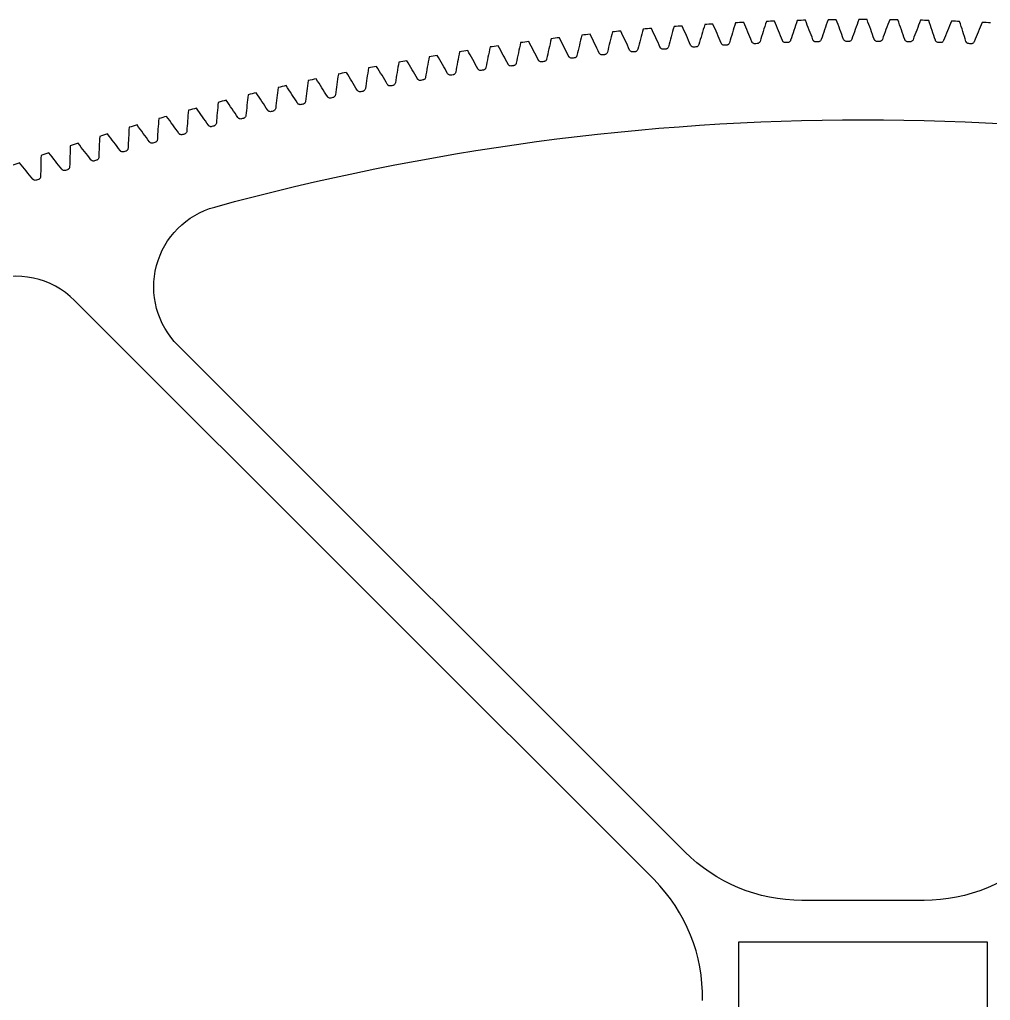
# Model space of a CAD drawing. Header units: inches. Extents: x -10.9 to 10.9, y -1.2 to 15.4.
# Drawn here: x -5.09 to 0.77, y 9.49 to 15.41 of the extents above; entities that cross this region are included whole.
import ezdxf

# ---------------------------------------------------------------- set-up
doc = ezdxf.new("R2010")
doc.units = ezdxf.units.IN
doc.layers.get('0').update_dxf_attribs({"linetype": 'CONTINUOUS'})

msp = doc.modelspace()

# ---------------------------------------------------------------- linework, layer by layer
msp.add_line((-4.7604, 13.7165), (-1.2618, 10.2179))
msp.add_lwpolyline([(4.1359, 13.4455), (1.0757, 10.3854, -0.198912), (0.3686, 10.0925), (-0.3686, 10.0925, -0.198912), (-1.0757, 10.3854), (-4.1359, 13.4455, -0.575442), (-3.9145, 14.2813, -0.134567), (3.9145, 14.2813, -0.575442)], format="xyb", close=True)
msp.add_lwpolyline([(-0.75, 9.8425), (0.75, 9.8425), (0.75, 1.3386), (-0.75, 1.3386)], close=True)
for centre, radius, start, end in [((0, 0), 15.4134, 91.29289, 91.47634), ((0, 0), 15.4134, 90.60059, 90.78403), ((0, 0), 15.4134, 89.90828, 90.09172), ((0, 0), 15.4134, 89.21597, 89.39941), ((0, 0), 15.4134, 88.52366, 88.70711), ((0, 0), 15.4134, 94.75443, 94.93787), ((0, 0), 15.4134, 94.06213, 94.24557), ((0, 0), 15.4134, 93.36982, 93.55326), ((0, 0), 15.4134, 92.67751, 92.86095), ((0, 0), 15.4134, 91.9852, 92.16864), ((0, 0), 15.4134, 87.83136, 88.0148), ((0, 0), 15.4134, 87.13905, 87.32249), ((0, 0), 15.4134, 96.83136, 97.0148), ((0, 0), 15.4134, 96.13905, 96.32249), ((0, 0), 15.4134, 95.44674, 95.63018), ((0, 0), 15.4134, 98.90828, 99.09172), ((0, 0), 15.4134, 98.21597, 98.39941), ((0, 0), 15.4134, 97.52366, 97.70711), ((0, 0), 15.2815, 94.47637, 94.52363), ((0, 0), 15.2815, 93.78406, 93.83133), ((0, 0), 15.2815, 93.09175, 93.13902), ((0, 0), 15.2815, 92.39944, 92.44671), ((0, 0), 15.2815, 91.70714, 91.7544), ((0, 0), 15.2815, 91.01483, 91.0621), ((0, 0), 15.2815, 90.32252, 90.36979), ((0, 0), 15.2815, 89.63021, 89.67748), ((0, 0), 15.2815, 88.9379, 88.98517), ((0, 0), 15.2815, 88.2456, 88.29286), ((0, 0), 15.2815, 87.55329, 87.60056), ((0, 0), 15.4134, 99.60059, 99.78403), ((0, 0), 15.2815, 96.55329, 96.60056), ((0, 0), 15.2815, 95.86098, 95.90825), ((0, 0), 15.2815, 95.16867, 95.21594), ((0, 0), 15.4134, 100.9852, 101.16864), ((0, 0), 15.4134, 100.29289, 100.47634), ((0, 0), 15.2815, 97.9379, 97.98517), ((0, 0), 15.2815, 97.2456, 97.29286), ((0, 0), 15.4134, 102.36982, 102.55326), ((0, 0), 15.4134, 101.67751, 101.86095), ((0, 0), 15.2815, 99.32252, 99.36979), ((0, 0), 15.2815, 98.63021, 98.67748), ((0, 0), 15.4134, 103.06213, 103.24557), ((0, 0), 15.2815, 100.70714, 100.7544), ((0, 0), 15.2815, 100.01483, 100.0621), ((0, 0), 15.4134, 103.75443, 103.93787), ((0, 0), 15.2815, 102.09175, 102.13902), ((0, 0), 15.2815, 101.39944, 101.44671), ((0, 0), 15.4134, 105.13905, 105.32249), ((0, 0), 15.4134, 104.44674, 104.63018), ((0, 0), 15.2815, 102.78406, 102.83133), ((0, 0), 15.4134, 105.83136, 106.0148), ((0, 0), 15.2815, 104.16867, 104.21594), ((0, 0), 15.2815, 103.47637, 103.52363), ((0, 0), 15.4134, 106.52366, 106.70711), ((0, 0), 15.2815, 104.86098, 104.90825), ((0, 0), 15.4134, 107.21597, 107.39941), ((0, 0), 15.2815, 105.55329, 105.60056), ((0, 0), 15.4134, 107.90828, 108.09172), ((0, 0), 15.2815, 106.2456, 106.29286), ((0, 0), 15.4134, 108.60059, 108.78403), ((0, 0), 15.2815, 106.9379, 106.98517), ((0, 0), 15.4134, 109.29289, 109.47634), ((0, 0), 15.2815, 107.63021, 107.67748), ((0, 0), 15.2815, 108.32252, 108.36979), ((0, 0), 15.2815, 109.01483, 109.0621), ((-5.1139, 13.363), 0.5, 45, 110.9416), ((-1.9689, 9.5108), 1, -1.28128, 45)]:
    msp.add_arc(centre, radius, start, end)
for points, knots in [([(-0.3971, 15.4083), (-0.404, 15.3884), (-0.4108, 15.3684), (-0.4241, 15.3284), (-0.4307, 15.3084), (-0.4371, 15.2884)], [0, 0, 0, 0, 0.1606322, 0.1606322, 0.320919, 0.320919, 0.320919, 0.320919]), ([(-0.3021, 15.2916), (-0.3094, 15.3113), (-0.3169, 15.331), (-0.3322, 15.3703), (-0.3399, 15.3899), (-0.3478, 15.4095)], [0, 0, 0, 0, 0.1603239, 0.1603239, 0.3209932, 0.3209932, 0.3209932, 0.3209932]), ([(-0.2109, 15.4119), (-0.2181, 15.3921), (-0.2251, 15.3722), (-0.2389, 15.3324), (-0.2457, 15.3125), (-0.2523, 15.2925)], [0, 0, 0, 0, 0.1606322, 0.1606322, 0.320919, 0.320919, 0.320919, 0.320919]), ([(-0.1173, 15.2942), (-0.1244, 15.314), (-0.1317, 15.3337), (-0.1464, 15.3732), (-0.1539, 15.3929), (-0.1616, 15.4125)], [0, 0, 0, 0, 0.1603239, 0.1603239, 0.3209932, 0.3209932, 0.3209932, 0.3209932]), ([(-0.0247, 15.4134), (-0.0321, 15.3936), (-0.0393, 15.3738), (-0.0536, 15.3342), (-0.0606, 15.3143), (-0.0675, 15.2945)], [0, 0, 0, 0, 0.1606322, 0.1606322, 0.320919, 0.320919, 0.320919, 0.320919]), ([(0.0675, 15.2945), (0.0606, 15.3143), (0.0536, 15.3342), (0.0393, 15.3738), (0.0321, 15.3936), (0.0247, 15.4134)], [0, 0, 0, 0, 0.1603239, 0.1603239, 0.3209932, 0.3209932, 0.3209932, 0.3209932]), ([(0.1616, 15.4125), (0.1539, 15.3929), (0.1464, 15.3732), (0.1317, 15.3337), (0.1244, 15.314), (0.1173, 15.2942)], [0, 0, 0, 0, 0.1606322, 0.1606322, 0.320919, 0.320919, 0.320919, 0.320919]), ([(0.2523, 15.2925), (0.2457, 15.3125), (0.2389, 15.3324), (0.2251, 15.3722), (0.2181, 15.3921), (0.2109, 15.4119)], [0, 0, 0, 0, 0.1603239, 0.1603239, 0.3209932, 0.3209932, 0.3209932, 0.3209932]), ([(0.3478, 15.4095), (0.3399, 15.3899), (0.3322, 15.3703), (0.3169, 15.331), (0.3094, 15.3113), (0.3021, 15.2916)], [0, 0, 0, 0, 0.1606322, 0.1606322, 0.320919, 0.320919, 0.320919, 0.320919]), ([(0.4371, 15.2884), (0.4307, 15.3084), (0.4241, 15.3284), (0.4108, 15.3684), (0.404, 15.3884), (0.3971, 15.4083)], [0, 0, 0, 0, 0.1603239, 0.1603239, 0.3209932, 0.3209932, 0.3209932, 0.3209932]), ([(-1.3267, 15.3562), (-1.3324, 15.3359), (-1.338, 15.3155), (-1.3489, 15.2748), (-1.3542, 15.2545), (-1.3594, 15.2341)], [0, 0, 0, 0, 0.1606322, 0.1606322, 0.320919, 0.320919, 0.320919, 0.320919]), ([(-1.2248, 15.2455), (-1.2333, 15.2647), (-1.242, 15.2839), (-1.2596, 15.3222), (-1.2685, 15.3413), (-1.2775, 15.3603)], [0, 0, 0, 0, 0.1603239, 0.1603239, 0.3209932, 0.3209932, 0.3209932, 0.3209932]), ([(-1.1411, 15.3711), (-1.147, 15.3509), (-1.1528, 15.3306), (-1.1642, 15.29), (-1.1698, 15.2697), (-1.1752, 15.2494)], [0, 0, 0, 0, 0.1606322, 0.1606322, 0.320919, 0.320919, 0.320919, 0.320919]), ([(-1.0405, 15.2592), (-1.0488, 15.2785), (-1.0573, 15.2978), (-1.0744, 15.3363), (-1.0831, 15.3555), (-1.0919, 15.3747)], [0, 0, 0, 0, 0.1603239, 0.1603239, 0.3209932, 0.3209932, 0.3209932, 0.3209932]), ([(-0.9553, 15.3838), (-0.9614, 15.3636), (-0.9675, 15.3434), (-0.9794, 15.303), (-0.9852, 15.2827), (-0.9909, 15.2625)], [0, 0, 0, 0, 0.1606322, 0.1606322, 0.320919, 0.320919, 0.320919, 0.320919]), ([(-0.856, 15.2706), (-0.8641, 15.2901), (-0.8723, 15.3095), (-0.889, 15.3481), (-0.8974, 15.3675), (-0.906, 15.3867)], [0, 0, 0, 0, 0.1603239, 0.1603239, 0.3209932, 0.3209932, 0.3209932, 0.3209932]), ([(-0.7693, 15.3942), (-0.7757, 15.3741), (-0.782, 15.354), (-0.7944, 15.3137), (-0.8005, 15.2935), (-0.8064, 15.2733)], [0, 0, 0, 0, 0.1606322, 0.1606322, 0.320919, 0.320919, 0.320919, 0.320919]), ([(-0.6715, 15.2799), (-0.6793, 15.2994), (-0.6873, 15.3189), (-0.7035, 15.3578), (-0.7117, 15.3772), (-0.72, 15.3966)], [0, 0, 0, 0, 0.1603239, 0.1603239, 0.3209932, 0.3209932, 0.3209932, 0.3209932]), ([(-0.5833, 15.4023), (-0.5899, 15.3823), (-0.5965, 15.3623), (-0.6093, 15.3222), (-0.6156, 15.3021), (-0.6218, 15.282)], [0, 0, 0, 0, 0.1606322, 0.1606322, 0.320919, 0.320919, 0.320919, 0.320919]), ([(-0.4868, 15.2869), (-0.4944, 15.3065), (-0.5021, 15.3261), (-0.5179, 15.3651), (-0.5258, 15.3847), (-0.5339, 15.4041)], [0, 0, 0, 0, 0.1603239, 0.1603239, 0.3209932, 0.3209932, 0.3209932, 0.3209932]), ([(0.5339, 15.4041), (0.5258, 15.3847), (0.5179, 15.3651), (0.5021, 15.3261), (0.4944, 15.3065), (0.4868, 15.2869)], [0, 0, 0, 0, 0.1606322, 0.1606322, 0.320919, 0.320919, 0.320919, 0.320919]), ([(0.6218, 15.282), (0.6156, 15.3021), (0.6093, 15.3222), (0.5965, 15.3623), (0.5899, 15.3823), (0.5833, 15.4023)], [0, 0, 0, 0, 0.1603239, 0.1603239, 0.3209932, 0.3209932, 0.3209932, 0.3209932]), ([(0.72, 15.3966), (0.7117, 15.3772), (0.7035, 15.3578), (0.6873, 15.3189), (0.6793, 15.2994), (0.6715, 15.2799)], [0, 0, 0, 0, 0.1606322, 0.1606322, 0.320919, 0.320919, 0.320919, 0.320919]), ([(-1.8824, 15.298), (-1.8873, 15.2775), (-1.8922, 15.257), (-1.9016, 15.2159), (-1.9061, 15.1954), (-1.9106, 15.1748)], [0, 0, 0, 0, 0.1606322, 0.1606322, 0.320919, 0.320919, 0.320919, 0.320919]), ([(-1.7765, 15.1911), (-1.7857, 15.21), (-1.7951, 15.2289), (-1.8141, 15.2665), (-1.8237, 15.2852), (-1.8334, 15.304)], [0, 0, 0, 0, 0.1603239, 0.1603239, 0.3209932, 0.3209932, 0.3209932, 0.3209932]), ([(-1.6974, 15.3196), (-1.7026, 15.2992), (-1.7077, 15.2787), (-1.7176, 15.2378), (-1.7224, 15.2173), (-1.7271, 15.1968)], [0, 0, 0, 0, 0.1606322, 0.1606322, 0.320919, 0.320919, 0.320919, 0.320919]), ([(-1.5928, 15.2114), (-1.6018, 15.2305), (-1.611, 15.2494), (-1.6295, 15.2873), (-1.6389, 15.3062), (-1.6483, 15.325)], [0, 0, 0, 0, 0.1603239, 0.1603239, 0.3209932, 0.3209932, 0.3209932, 0.3209932]), ([(-1.5122, 15.339), (-1.5176, 15.3187), (-1.5229, 15.2982), (-1.5333, 15.2574), (-1.5384, 15.237), (-1.5433, 15.2165)], [0, 0, 0, 0, 0.1606322, 0.1606322, 0.320919, 0.320919, 0.320919, 0.320919]), ([(-1.4089, 15.2296), (-1.4177, 15.2487), (-1.4266, 15.2678), (-1.4446, 15.3058), (-1.4538, 15.3249), (-1.463, 15.3438)], [0, 0, 0, 0, 0.1603239, 0.1603239, 0.3209932, 0.3209932, 0.3209932, 0.3209932]), ([(-0.4678, 15.2743), (-0.4704, 15.2742), (-0.4729, 15.2746), (-0.4777, 15.2764), (-0.4799, 15.2778), (-0.4829, 15.2805), (-0.4839, 15.2817), (-0.4856, 15.2841), (-0.4863, 15.2855), (-0.4868, 15.2869)], [0, 0, 0, 0, 0.01947037, 0.01947037, 0.03894188, 0.03894188, 0.05032908, 0.05032908, 0.06171626, 0.06171626, 0.06171626, 0.06171626]), ([(-0.4371, 15.2884), (-0.4379, 15.2859), (-0.4391, 15.2837), (-0.4424, 15.2798), (-0.4444, 15.2781), (-0.448, 15.2762), (-0.4494, 15.2757), (-0.4523, 15.2749), (-0.4538, 15.2747), (-0.4552, 15.2747)], [0, 0, 0, 0, 0.01947037, 0.01947037, 0.03894188, 0.03894188, 0.05032908, 0.05032908, 0.06171626, 0.06171626, 0.06171626, 0.06171626]), ([(-0.2833, 15.2788), (-0.2858, 15.2788), (-0.2884, 15.2792), (-0.2931, 15.2811), (-0.2953, 15.2825), (-0.2982, 15.2853), (-0.2992, 15.2864), (-0.3009, 15.2889), (-0.3015, 15.2902), (-0.3021, 15.2916)], [0, 0, 0, 0, 0.01947037, 0.01947037, 0.03894188, 0.03894188, 0.05032908, 0.05032908, 0.06171626, 0.06171626, 0.06171626, 0.06171626]), ([(-0.2523, 15.2925), (-0.2531, 15.2901), (-0.2544, 15.2879), (-0.2577, 15.284), (-0.2598, 15.2824), (-0.2634, 15.2805), (-0.2648, 15.28), (-0.2677, 15.2793), (-0.2692, 15.2791), (-0.2707, 15.2791)], [0, 0, 0, 0, 0.01947037, 0.01947037, 0.03894188, 0.03894188, 0.05032908, 0.05032908, 0.06171626, 0.06171626, 0.06171626, 0.06171626]), ([(-0.0986, 15.2811), (-0.1012, 15.2811), (-0.1037, 15.2816), (-0.1085, 15.2835), (-0.1106, 15.2849), (-0.1135, 15.2877), (-0.1145, 15.2889), (-0.1161, 15.2914), (-0.1168, 15.2928), (-0.1173, 15.2942)], [0, 0, 0, 0, 0.01947037, 0.01947037, 0.03894188, 0.03894188, 0.05032908, 0.05032908, 0.06171626, 0.06171626, 0.06171626, 0.06171626]), ([(-0.0675, 15.2945), (-0.0684, 15.292), (-0.0697, 15.2898), (-0.073, 15.286), (-0.0751, 15.2844), (-0.0787, 15.2826), (-0.0801, 15.2821), (-0.083, 15.2814), (-0.0845, 15.2812), (-0.086, 15.2812)], [0, 0, 0, 0, 0.01947037, 0.01947037, 0.03894188, 0.03894188, 0.05032908, 0.05032908, 0.06171626, 0.06171626, 0.06171626, 0.06171626]), ([(0.086, 15.2812), (0.0835, 15.2812), (0.0809, 15.2817), (0.0762, 15.2837), (0.0741, 15.2851), (0.0712, 15.288), (0.0703, 15.2892), (0.0687, 15.2917), (0.068, 15.293), (0.0675, 15.2945)], [0, 0, 0, 0, 0.01947037, 0.01947037, 0.03894188, 0.03894188, 0.05032908, 0.05032908, 0.06171626, 0.06171626, 0.06171626, 0.06171626]), ([(0.1173, 15.2942), (0.1164, 15.2918), (0.1151, 15.2895), (0.1117, 15.2857), (0.1096, 15.2842), (0.1059, 15.2824), (0.1045, 15.282), (0.1016, 15.2813), (0.1001, 15.2811), (0.0986, 15.2811)], [0, 0, 0, 0, 0.01947037, 0.01947037, 0.03894188, 0.03894188, 0.05032908, 0.05032908, 0.06171626, 0.06171626, 0.06171626, 0.06171626]), ([(0.2707, 15.2791), (0.2681, 15.2791), (0.2656, 15.2797), (0.2609, 15.2817), (0.2588, 15.2831), (0.2559, 15.286), (0.255, 15.2872), (0.2534, 15.2897), (0.2528, 15.2911), (0.2523, 15.2925)], [0, 0, 0, 0, 0.01947037, 0.01947037, 0.03894188, 0.03894188, 0.05032908, 0.05032908, 0.06171626, 0.06171626, 0.06171626, 0.06171626]), ([(0.3021, 15.2916), (0.3012, 15.2892), (0.2998, 15.287), (0.2963, 15.2833), (0.2943, 15.2818), (0.2906, 15.28), (0.2892, 15.2796), (0.2862, 15.279), (0.2848, 15.2788), (0.2833, 15.2788)], [0, 0, 0, 0, 0.01947037, 0.01947037, 0.03894188, 0.03894188, 0.05032908, 0.05032908, 0.06171626, 0.06171626, 0.06171626, 0.06171626]), ([(0.4552, 15.2747), (0.4527, 15.2748), (0.4502, 15.2753), (0.4455, 15.2774), (0.4434, 15.2789), (0.4406, 15.2818), (0.4397, 15.283), (0.4382, 15.2856), (0.4375, 15.2869), (0.4371, 15.2884)], [0, 0, 0, 0, 0.01947037, 0.01947037, 0.03894188, 0.03894188, 0.05032908, 0.05032908, 0.06171626, 0.06171626, 0.06171626, 0.06171626]), ([(0.4868, 15.2869), (0.4859, 15.2845), (0.4845, 15.2823), (0.481, 15.2786), (0.4789, 15.2771), (0.4752, 15.2754), (0.4738, 15.275), (0.4708, 15.2744), (0.4693, 15.2743), (0.4678, 15.2743)], [0, 0, 0, 0, 0.01947037, 0.01947037, 0.03894188, 0.03894188, 0.05032908, 0.05032908, 0.06171626, 0.06171626, 0.06171626, 0.06171626]), ([(-2.3259, 15.1167), (-2.3358, 15.1353), (-2.3458, 15.1538), (-2.3661, 15.1907), (-2.3764, 15.2091), (-2.3868, 15.2275)], [0, 0, 0, 0, 0.1603239, 0.1603239, 0.3209932, 0.3209932, 0.3209932, 0.3209932]), ([(-2.2515, 15.2481), (-2.2559, 15.2275), (-2.2603, 15.2068), (-2.2687, 15.1655), (-2.2728, 15.1449), (-2.2767, 15.1242)], [0, 0, 0, 0, 0.1606322, 0.1606322, 0.320919, 0.320919, 0.320919, 0.320919]), ([(-2.1431, 15.1437), (-2.1528, 15.1624), (-2.1626, 15.181), (-2.1824, 15.2182), (-2.1925, 15.2367), (-2.2026, 15.2552)], [0, 0, 0, 0, 0.1603239, 0.1603239, 0.3209932, 0.3209932, 0.3209932, 0.3209932]), ([(-2.0671, 15.2742), (-2.0718, 15.2536), (-2.0764, 15.233), (-2.0853, 15.1918), (-2.0896, 15.1712), (-2.0938, 15.1506)], [0, 0, 0, 0, 0.1606322, 0.1606322, 0.320919, 0.320919, 0.320919, 0.320919]), ([(-1.9599, 15.1685), (-1.9694, 15.1873), (-1.979, 15.206), (-1.9984, 15.2434), (-2.0082, 15.2621), (-2.0182, 15.2807)], [0, 0, 0, 0, 0.1603239, 0.1603239, 0.3209932, 0.3209932, 0.3209932, 0.3209932]), ([(-1.3892, 15.2182), (-1.3918, 15.218), (-1.3943, 15.2182), (-1.3992, 15.2197), (-1.4015, 15.2209), (-1.4046, 15.2235), (-1.4057, 15.2246), (-1.4075, 15.2269), (-1.4083, 15.2282), (-1.4089, 15.2296)], [0, 0, 0, 0, 0.01947037, 0.01947037, 0.03894188, 0.03894188, 0.05032908, 0.05032908, 0.06171626, 0.06171626, 0.06171626, 0.06171626]), ([(-1.3594, 15.2341), (-1.36, 15.2316), (-1.3611, 15.2293), (-1.3642, 15.2252), (-1.3661, 15.2234), (-1.3695, 15.2213), (-1.3709, 15.2207), (-1.3737, 15.2198), (-1.3752, 15.2195), (-1.3767, 15.2193)], [0, 0, 0, 0, 0.01947037, 0.01947037, 0.03894188, 0.03894188, 0.05032908, 0.05032908, 0.06171626, 0.06171626, 0.06171626, 0.06171626]), ([(-1.2053, 15.2339), (-1.2078, 15.2337), (-1.2104, 15.234), (-1.2152, 15.2355), (-1.2175, 15.2368), (-1.2206, 15.2394), (-1.2216, 15.2404), (-1.2234, 15.2428), (-1.2242, 15.2441), (-1.2248, 15.2455)], [0, 0, 0, 0, 0.01947037, 0.01947037, 0.03894188, 0.03894188, 0.05032908, 0.05032908, 0.06171626, 0.06171626, 0.06171626, 0.06171626]), ([(-1.1752, 15.2494), (-1.1759, 15.2469), (-1.177, 15.2446), (-1.1801, 15.2405), (-1.182, 15.2388), (-1.1855, 15.2368), (-1.1869, 15.2362), (-1.1897, 15.2353), (-1.1912, 15.235), (-1.1927, 15.2349)], [0, 0, 0, 0, 0.01947037, 0.01947037, 0.03894188, 0.03894188, 0.05032908, 0.05032908, 0.06171626, 0.06171626, 0.06171626, 0.06171626]), ([(-1.0211, 15.2473), (-1.0236, 15.2471), (-1.0262, 15.2475), (-1.0311, 15.2491), (-1.0333, 15.2504), (-1.0364, 15.253), (-1.0374, 15.2541), (-1.0392, 15.2565), (-1.0399, 15.2578), (-1.0405, 15.2592)], [0, 0, 0, 0, 0.01947037, 0.01947037, 0.03894188, 0.03894188, 0.05032908, 0.05032908, 0.06171626, 0.06171626, 0.06171626, 0.06171626]), ([(-0.9909, 15.2625), (-0.9916, 15.26), (-0.9927, 15.2577), (-0.9959, 15.2537), (-0.9978, 15.252), (-1.0013, 15.25), (-1.0027, 15.2494), (-1.0056, 15.2485), (-1.007, 15.2482), (-1.0085, 15.2481)], [0, 0, 0, 0, 0.01947037, 0.01947037, 0.03894188, 0.03894188, 0.05032908, 0.05032908, 0.06171626, 0.06171626, 0.06171626, 0.06171626]), ([(-0.8368, 15.2585), (-0.8393, 15.2584), (-0.8419, 15.2588), (-0.8467, 15.2604), (-0.849, 15.2617), (-0.852, 15.2644), (-0.853, 15.2655), (-0.8547, 15.2679), (-0.8555, 15.2693), (-0.856, 15.2706)], [0, 0, 0, 0, 0.01947037, 0.01947037, 0.03894188, 0.03894188, 0.05032908, 0.05032908, 0.06171626, 0.06171626, 0.06171626, 0.06171626]), ([(-0.8064, 15.2733), (-0.8071, 15.2709), (-0.8083, 15.2686), (-0.8115, 15.2646), (-0.8134, 15.2629), (-0.817, 15.261), (-0.8184, 15.2604), (-0.8212, 15.2596), (-0.8227, 15.2593), (-0.8242, 15.2592)], [0, 0, 0, 0, 0.01947037, 0.01947037, 0.03894188, 0.03894188, 0.05032908, 0.05032908, 0.06171626, 0.06171626, 0.06171626, 0.06171626]), ([(-0.6524, 15.2675), (-0.6549, 15.2674), (-0.6575, 15.2678), (-0.6623, 15.2695), (-0.6645, 15.2709), (-0.6675, 15.2736), (-0.6685, 15.2747), (-0.6702, 15.2772), (-0.6709, 15.2785), (-0.6715, 15.2799)], [0, 0, 0, 0, 0.01947037, 0.01947037, 0.03894188, 0.03894188, 0.05032908, 0.05032908, 0.06171626, 0.06171626, 0.06171626, 0.06171626]), ([(-0.6218, 15.282), (-0.6225, 15.2795), (-0.6237, 15.2772), (-0.627, 15.2733), (-0.629, 15.2716), (-0.6325, 15.2697), (-0.6339, 15.2692), (-0.6368, 15.2684), (-0.6383, 15.2681), (-0.6398, 15.2681)], [0, 0, 0, 0, 0.01947037, 0.01947037, 0.03894188, 0.03894188, 0.05032908, 0.05032908, 0.06171626, 0.06171626, 0.06171626, 0.06171626]), ([(0.6398, 15.2681), (0.6372, 15.2682), (0.6347, 15.2688), (0.6301, 15.2709), (0.628, 15.2724), (0.6252, 15.2754), (0.6243, 15.2766), (0.6228, 15.2792), (0.6222, 15.2805), (0.6218, 15.282)], [0, 0, 0, 0, 0.01947037, 0.01947037, 0.03894188, 0.03894188, 0.05032908, 0.05032908, 0.06171626, 0.06171626, 0.06171626, 0.06171626]), ([(0.6715, 15.2799), (0.6705, 15.2775), (0.6691, 15.2753), (0.6656, 15.2717), (0.6634, 15.2702), (0.6597, 15.2686), (0.6583, 15.2681), (0.6554, 15.2676), (0.6539, 15.2675), (0.6524, 15.2675)], [0, 0, 0, 0, 0.01947037, 0.01947037, 0.03894188, 0.03894188, 0.05032908, 0.05032908, 0.06171626, 0.06171626, 0.06171626, 0.06171626]), ([(-2.6193, 15.1892), (-2.6232, 15.1685), (-2.6271, 15.1477), (-2.6345, 15.1063), (-2.638, 15.0855), (-2.6415, 15.0648)], [0, 0, 0, 0, 0.1606322, 0.1606322, 0.320919, 0.320919, 0.320919, 0.320919]), ([(-2.5084, 15.0875), (-2.5185, 15.106), (-2.5288, 15.1243), (-2.5495, 15.161), (-2.56, 15.1793), (-2.5706, 15.1975)], [0, 0, 0, 0, 0.1603239, 0.1603239, 0.3209932, 0.3209932, 0.3209932, 0.3209932]), ([(-2.4356, 15.2197), (-2.4398, 15.1991), (-2.4438, 15.1784), (-2.4518, 15.137), (-2.4556, 15.1163), (-2.4593, 15.0956)], [0, 0, 0, 0, 0.1606322, 0.1606322, 0.320919, 0.320919, 0.320919, 0.320919]), ([(-1.9398, 15.1578), (-1.9424, 15.1575), (-1.945, 15.1577), (-1.9499, 15.159), (-1.9522, 15.1601), (-1.9554, 15.1626), (-1.9565, 15.1636), (-1.9584, 15.1659), (-1.9593, 15.1672), (-1.9599, 15.1685)], [0, 0, 0, 0, 0.01947037, 0.01947037, 0.03894188, 0.03894188, 0.05032908, 0.05032908, 0.06171626, 0.06171626, 0.06171626, 0.06171626]), ([(-1.9106, 15.1748), (-1.9111, 15.1723), (-1.9121, 15.1699), (-1.915, 15.1657), (-1.9169, 15.1639), (-1.9203, 15.1617), (-1.9216, 15.161), (-1.9244, 15.16), (-1.9259, 15.1596), (-1.9273, 15.1594)], [0, 0, 0, 0, 0.01947037, 0.01947037, 0.03894188, 0.03894188, 0.05032908, 0.05032908, 0.06171626, 0.06171626, 0.06171626, 0.06171626]), ([(-1.7566, 15.1802), (-1.7591, 15.1799), (-1.7617, 15.1801), (-1.7666, 15.1815), (-1.7689, 15.1826), (-1.7721, 15.1851), (-1.7732, 15.1862), (-1.775, 15.1885), (-1.7758, 15.1897), (-1.7765, 15.1911)], [0, 0, 0, 0, 0.01947037, 0.01947037, 0.03894188, 0.03894188, 0.05032908, 0.05032908, 0.06171626, 0.06171626, 0.06171626, 0.06171626]), ([(-1.7271, 15.1968), (-1.7277, 15.1943), (-1.7287, 15.1919), (-1.7317, 15.1878), (-1.7335, 15.186), (-1.7369, 15.1838), (-1.7383, 15.1831), (-1.7411, 15.1821), (-1.7425, 15.1818), (-1.744, 15.1816)], [0, 0, 0, 0, 0.01947037, 0.01947037, 0.03894188, 0.03894188, 0.05032908, 0.05032908, 0.06171626, 0.06171626, 0.06171626, 0.06171626]), ([(-1.573, 15.2003), (-1.5756, 15.2), (-1.5781, 15.2003), (-1.583, 15.2017), (-1.5853, 15.2029), (-1.5885, 15.2054), (-1.5895, 15.2065), (-1.5914, 15.2088), (-1.5922, 15.2101), (-1.5928, 15.2114)], [0, 0, 0, 0, 0.01947037, 0.01947037, 0.03894188, 0.03894188, 0.05032908, 0.05032908, 0.06171626, 0.06171626, 0.06171626, 0.06171626]), ([(-1.5433, 15.2165), (-1.5439, 15.2141), (-1.545, 15.2117), (-1.548, 15.2076), (-1.5499, 15.2058), (-1.5533, 15.2037), (-1.5547, 15.203), (-1.5575, 15.2021), (-1.559, 15.2017), (-1.5605, 15.2016)], [0, 0, 0, 0, 0.01947037, 0.01947037, 0.03894188, 0.03894188, 0.05032908, 0.05032908, 0.06171626, 0.06171626, 0.06171626, 0.06171626]), ([(-2.9855, 15.1215), (-2.989, 15.1007), (-2.9923, 15.0798), (-2.9987, 15.0382), (-3.0018, 15.0174), (-3.0047, 14.9965)], [0, 0, 0, 0, 0.1606322, 0.1606322, 0.320919, 0.320919, 0.320919, 0.320919]), ([(-2.8722, 15.0225), (-2.8828, 15.0407), (-2.8935, 15.0588), (-2.9151, 15.095), (-2.9261, 15.113), (-2.9371, 15.131)], [0, 0, 0, 0, 0.1603239, 0.1603239, 0.3209932, 0.3209932, 0.3209932, 0.3209932]), ([(-2.8026, 15.1564), (-2.8063, 15.1357), (-2.8099, 15.1149), (-2.8168, 15.0734), (-2.8201, 15.0526), (-2.8233, 15.0318)], [0, 0, 0, 0, 0.1606322, 0.1606322, 0.320919, 0.320919, 0.320919, 0.320919]), ([(-2.6905, 15.0561), (-2.7008, 15.0744), (-2.7113, 15.0927), (-2.7325, 15.1291), (-2.7432, 15.1473), (-2.7541, 15.1653)], [0, 0, 0, 0, 0.1603239, 0.1603239, 0.3209932, 0.3209932, 0.3209932, 0.3209932]), ([(-2.3055, 15.1065), (-2.3081, 15.1062), (-2.3107, 15.1063), (-2.3156, 15.1075), (-2.318, 15.1085), (-2.3212, 15.1109), (-2.3224, 15.1119), (-2.3243, 15.1142), (-2.3252, 15.1154), (-2.3259, 15.1167)], [0, 0, 0, 0, 0.01947037, 0.01947037, 0.03894188, 0.03894188, 0.05032908, 0.05032908, 0.06171626, 0.06171626, 0.06171626, 0.06171626]), ([(-2.2767, 15.1242), (-2.2772, 15.1217), (-2.2781, 15.1193), (-2.2809, 15.115), (-2.2827, 15.1132), (-2.2861, 15.1109), (-2.2874, 15.1102), (-2.2902, 15.1091), (-2.2916, 15.1087), (-2.2931, 15.1084)], [0, 0, 0, 0, 0.01947037, 0.01947037, 0.03894188, 0.03894188, 0.05032908, 0.05032908, 0.06171626, 0.06171626, 0.06171626, 0.06171626]), ([(-2.1229, 15.1333), (-2.1254, 15.1329), (-2.128, 15.1331), (-2.1329, 15.1343), (-2.1352, 15.1354), (-2.1385, 15.1379), (-2.1396, 15.1389), (-2.1415, 15.1412), (-2.1424, 15.1424), (-2.1431, 15.1437)], [0, 0, 0, 0, 0.01947037, 0.01947037, 0.03894188, 0.03894188, 0.05032908, 0.05032908, 0.06171626, 0.06171626, 0.06171626, 0.06171626]), ([(-2.0938, 15.1506), (-2.0943, 15.1481), (-2.0953, 15.1457), (-2.0981, 15.1415), (-2.1, 15.1396), (-2.1033, 15.1374), (-2.1046, 15.1367), (-2.1074, 15.1356), (-2.1089, 15.1352), (-2.1104, 15.135)], [0, 0, 0, 0, 0.01947037, 0.01947037, 0.03894188, 0.03894188, 0.05032908, 0.05032908, 0.06171626, 0.06171626, 0.06171626, 0.06171626]), ([(-3.2344, 14.9487), (-3.2454, 14.9666), (-3.2565, 14.9845), (-3.279, 15.0201), (-3.2904, 15.0379), (-3.3019, 15.0556)], [0, 0, 0, 0, 0.1603239, 0.1603239, 0.3209932, 0.3209932, 0.3209932, 0.3209932]), ([(-3.168, 15.0843), (-3.1712, 15.0635), (-3.1743, 15.0426), (-3.1802, 15.0009), (-3.183, 14.98), (-3.1857, 14.9591)], [0, 0, 0, 0, 0.1606322, 0.1606322, 0.320919, 0.320919, 0.320919, 0.320919]), ([(-3.0535, 14.9867), (-3.0643, 15.0048), (-3.0752, 15.0228), (-3.0973, 15.0586), (-3.1085, 15.0765), (-3.1197, 15.0944)], [0, 0, 0, 0, 0.1603239, 0.1603239, 0.3209932, 0.3209932, 0.3209932, 0.3209932]), ([(-2.6699, 15.0464), (-2.6724, 15.046), (-2.675, 15.046), (-2.68, 15.0471), (-2.6824, 15.0481), (-2.6857, 15.0504), (-2.6868, 15.0514), (-2.6889, 15.0536), (-2.6897, 15.0548), (-2.6905, 15.0561)], [0, 0, 0, 0, 0.01947037, 0.01947037, 0.03894188, 0.03894188, 0.05032908, 0.05032908, 0.06171626, 0.06171626, 0.06171626, 0.06171626]), ([(-2.6415, 15.0648), (-2.6419, 15.0623), (-2.6428, 15.0598), (-2.6455, 15.0555), (-2.6473, 15.0536), (-2.6505, 15.0512), (-2.6518, 15.0505), (-2.6546, 15.0493), (-2.656, 15.0489), (-2.6575, 15.0486)], [0, 0, 0, 0, 0.01947037, 0.01947037, 0.03894188, 0.03894188, 0.05032908, 0.05032908, 0.06171626, 0.06171626, 0.06171626, 0.06171626]), ([(-2.4879, 15.0776), (-2.4904, 15.0772), (-2.493, 15.0772), (-2.498, 15.0784), (-2.5003, 15.0794), (-2.5037, 15.0818), (-2.5048, 15.0828), (-2.5068, 15.085), (-2.5076, 15.0862), (-2.5084, 15.0875)], [0, 0, 0, 0, 0.01947037, 0.01947037, 0.03894188, 0.03894188, 0.05032908, 0.05032908, 0.06171626, 0.06171626, 0.06171626, 0.06171626]), ([(-2.4593, 15.0956), (-2.4597, 15.0931), (-2.4607, 15.0907), (-2.4634, 15.0864), (-2.4652, 15.0845), (-2.4685, 15.0821), (-2.4698, 15.0814), (-2.4726, 15.0803), (-2.474, 15.0799), (-2.4755, 15.0796)], [0, 0, 0, 0, 0.01947037, 0.01947037, 0.03894188, 0.03894188, 0.05032908, 0.05032908, 0.06171626, 0.06171626, 0.06171626, 0.06171626]), ([(-3.5316, 15.0033), (-3.5343, 14.9824), (-3.5369, 14.9615), (-3.5418, 14.9197), (-3.5441, 14.8987), (-3.5463, 14.8778)], [0, 0, 0, 0, 0.1606322, 0.1606322, 0.320919, 0.320919, 0.320919, 0.320919]), ([(-3.4147, 14.9085), (-3.426, 14.9263), (-3.4373, 14.9441), (-3.4603, 14.9794), (-3.4719, 14.997), (-3.4835, 15.0146)], [0, 0, 0, 0, 0.1603239, 0.1603239, 0.3209932, 0.3209932, 0.3209932, 0.3209932]), ([(-3.3501, 15.0449), (-3.353, 15.024), (-3.3558, 15.0031), (-3.3612, 14.9614), (-3.3638, 14.9405), (-3.3662, 14.9196)], [0, 0, 0, 0, 0.1606322, 0.1606322, 0.320919, 0.320919, 0.320919, 0.320919]), ([(-3.0047, 14.9965), (-3.0051, 14.994), (-3.006, 14.9916), (-3.0085, 14.9872), (-3.0102, 14.9852), (-3.0134, 14.9828), (-3.0147, 14.982), (-3.0175, 14.9808), (-3.0189, 14.9803), (-3.0203, 14.98)], [0, 0, 0, 0, 0.01947037, 0.01947037, 0.03894188, 0.03894188, 0.05032908, 0.05032908, 0.06171626, 0.06171626, 0.06171626, 0.06171626]), ([(-2.8515, 15.0131), (-2.854, 15.0126), (-2.8566, 15.0126), (-2.8616, 15.0136), (-2.864, 15.0146), (-2.8674, 15.0169), (-2.8685, 15.0178), (-2.8706, 15.02), (-2.8714, 15.0212), (-2.8722, 15.0225)], [0, 0, 0, 0, 0.01947037, 0.01947037, 0.03894188, 0.03894188, 0.05032908, 0.05032908, 0.06171626, 0.06171626, 0.06171626, 0.06171626]), ([(-2.8233, 15.0318), (-2.8237, 15.0292), (-2.8246, 15.0268), (-2.8272, 15.0224), (-2.829, 15.0205), (-2.8322, 15.0181), (-2.8335, 15.0173), (-2.8362, 15.0161), (-2.8377, 15.0157), (-2.8391, 15.0154)], [0, 0, 0, 0, 0.01947037, 0.01947037, 0.03894188, 0.03894188, 0.05032908, 0.05032908, 0.06171626, 0.06171626, 0.06171626, 0.06171626]), ([(-3.7126, 14.9596), (-3.7151, 14.9386), (-3.7174, 14.9177), (-3.7218, 14.8758), (-3.7238, 14.8548), (-3.7258, 14.8339)], [0, 0, 0, 0, 0.1606322, 0.1606322, 0.320919, 0.320919, 0.320919, 0.320919]), ([(-3.5946, 14.8662), (-3.6061, 14.8838), (-3.6177, 14.9014), (-3.641, 14.9365), (-3.6528, 14.954), (-3.6647, 14.9714)], [0, 0, 0, 0, 0.1603239, 0.1603239, 0.3209932, 0.3209932, 0.3209932, 0.3209932]), ([(-3.2135, 14.9398), (-3.216, 14.9392), (-3.2185, 14.9392), (-3.2236, 14.9401), (-3.226, 14.941), (-3.2294, 14.9432), (-3.2306, 14.9441), (-3.2327, 14.9463), (-3.2336, 14.9474), (-3.2344, 14.9487)], [0, 0, 0, 0, 0.01947037, 0.01947037, 0.03894188, 0.03894188, 0.05032908, 0.05032908, 0.06171626, 0.06171626, 0.06171626, 0.06171626]), ([(-3.1857, 14.9591), (-3.1861, 14.9566), (-3.1869, 14.9542), (-3.1894, 14.9497), (-3.1911, 14.9478), (-3.1943, 14.9453), (-3.1955, 14.9445), (-3.1982, 14.9432), (-3.1997, 14.9427), (-3.2011, 14.9424)], [0, 0, 0, 0, 0.01947037, 0.01947037, 0.03894188, 0.03894188, 0.05032908, 0.05032908, 0.06171626, 0.06171626, 0.06171626, 0.06171626]), ([(-3.0327, 14.9775), (-3.0352, 14.977), (-3.0378, 14.977), (-3.0428, 14.9779), (-3.0452, 14.9789), (-3.0486, 14.9811), (-3.0498, 14.9821), (-3.0518, 14.9842), (-3.0527, 14.9854), (-3.0535, 14.9867)], [0, 0, 0, 0, 0.01947037, 0.01947037, 0.03894188, 0.03894188, 0.05032908, 0.05032908, 0.06171626, 0.06171626, 0.06171626, 0.06171626]), ([(-3.9528, 14.775), (-3.9647, 14.7924), (-3.9767, 14.8097), (-4.0009, 14.8441), (-4.0131, 14.8614), (-4.0254, 14.8785)], [0, 0, 0, 0, 0.1603239, 0.1603239, 0.3209932, 0.3209932, 0.3209932, 0.3209932]), ([(-3.8931, 14.9136), (-3.8953, 14.8927), (-3.8974, 14.8717), (-3.9012, 14.8297), (-3.9031, 14.8087), (-3.9047, 14.7878)], [0, 0, 0, 0, 0.1606322, 0.1606322, 0.320919, 0.320919, 0.320919, 0.320919]), ([(-3.774, 14.8217), (-3.7857, 14.8392), (-3.7974, 14.8566), (-3.8212, 14.8914), (-3.8332, 14.9088), (-3.8453, 14.926)], [0, 0, 0, 0, 0.1603239, 0.1603239, 0.3209932, 0.3209932, 0.3209932, 0.3209932]), ([(-3.5463, 14.8778), (-3.5465, 14.8753), (-3.5473, 14.8728), (-3.5497, 14.8683), (-3.5513, 14.8663), (-3.5545, 14.8637), (-3.5557, 14.8629), (-3.5584, 14.8616), (-3.5598, 14.8611), (-3.5613, 14.8607)], [0, 0, 0, 0, 0.01947037, 0.01947037, 0.03894188, 0.03894188, 0.05032908, 0.05032908, 0.06171626, 0.06171626, 0.06171626, 0.06171626]), ([(-3.3937, 14.8999), (-3.3962, 14.8993), (-3.3988, 14.8992), (-3.4038, 14.9), (-3.4063, 14.901), (-3.4097, 14.9031), (-3.4109, 14.904), (-3.413, 14.9061), (-3.4139, 14.9073), (-3.4147, 14.9085)], [0, 0, 0, 0, 0.01947037, 0.01947037, 0.03894188, 0.03894188, 0.05032908, 0.05032908, 0.06171626, 0.06171626, 0.06171626, 0.06171626]), ([(-3.3662, 14.9196), (-3.3665, 14.917), (-3.3673, 14.9146), (-3.3698, 14.9101), (-3.3715, 14.9081), (-3.3746, 14.9056), (-3.3759, 14.9048), (-3.3786, 14.9035), (-3.38, 14.903), (-3.3814, 14.9027)], [0, 0, 0, 0, 0.01947037, 0.01947037, 0.03894188, 0.03894188, 0.05032908, 0.05032908, 0.06171626, 0.06171626, 0.06171626, 0.06171626]), ([(-4.2523, 14.8152), (-4.254, 14.7942), (-4.2556, 14.7731), (-4.2584, 14.7311), (-4.2597, 14.7101), (-4.2609, 14.6891)], [0, 0, 0, 0, 0.1606322, 0.1606322, 0.320919, 0.320919, 0.320919, 0.320919]), ([(-4.131, 14.7262), (-4.1431, 14.7434), (-4.1553, 14.7605), (-4.1799, 14.7947), (-4.1924, 14.8118), (-4.2049, 14.8287)], [0, 0, 0, 0, 0.1603239, 0.1603239, 0.3209932, 0.3209932, 0.3209932, 0.3209932]), ([(-4.073, 14.8655), (-4.075, 14.8445), (-4.0768, 14.8235), (-4.0801, 14.7815), (-4.0817, 14.7605), (-4.0831, 14.7395)], [0, 0, 0, 0, 0.1606322, 0.1606322, 0.320919, 0.320919, 0.320919, 0.320919]), ([(-3.7528, 14.8135), (-3.7553, 14.8129), (-3.7578, 14.8127), (-3.7629, 14.8134), (-3.7653, 14.8143), (-3.7688, 14.8163), (-3.77, 14.8172), (-3.7722, 14.8193), (-3.7732, 14.8204), (-3.774, 14.8217)], [0, 0, 0, 0, 0.01947037, 0.01947037, 0.03894188, 0.03894188, 0.05032908, 0.05032908, 0.06171626, 0.06171626, 0.06171626, 0.06171626]), ([(-3.7258, 14.8339), (-3.726, 14.8313), (-3.7267, 14.8288), (-3.7291, 14.8243), (-3.7307, 14.8223), (-3.7338, 14.8197), (-3.735, 14.8189), (-3.7377, 14.8175), (-3.7391, 14.817), (-3.7406, 14.8166)], [0, 0, 0, 0, 0.01947037, 0.01947037, 0.03894188, 0.03894188, 0.05032908, 0.05032908, 0.06171626, 0.06171626, 0.06171626, 0.06171626]), ([(-3.5735, 14.8578), (-3.576, 14.8572), (-3.5786, 14.8571), (-3.5836, 14.8578), (-3.5861, 14.8587), (-3.5895, 14.8608), (-3.5907, 14.8617), (-3.5929, 14.8638), (-3.5938, 14.8649), (-3.5946, 14.8662)], [0, 0, 0, 0, 0.01947037, 0.01947037, 0.03894188, 0.03894188, 0.05032908, 0.05032908, 0.06171626, 0.06171626, 0.06171626, 0.06171626]), ([(-4.431, 14.7627), (-4.4325, 14.7417), (-4.4338, 14.7206), (-4.4361, 14.6786), (-4.4372, 14.6576), (-4.4381, 14.6365)], [0, 0, 0, 0, 0.1606322, 0.1606322, 0.320919, 0.320919, 0.320919, 0.320919]), ([(-4.3087, 14.6752), (-4.321, 14.6922), (-4.3334, 14.7093), (-4.3584, 14.7431), (-4.371, 14.76), (-4.3837, 14.7768)], [0, 0, 0, 0, 0.1603239, 0.1603239, 0.3209932, 0.3209932, 0.3209932, 0.3209932]), ([(-3.9315, 14.7671), (-3.934, 14.7664), (-3.9365, 14.7662), (-3.9416, 14.7669), (-3.9441, 14.7677), (-3.9476, 14.7697), (-3.9488, 14.7706), (-3.951, 14.7726), (-3.952, 14.7738), (-3.9528, 14.775)], [0, 0, 0, 0, 0.01947037, 0.01947037, 0.03894188, 0.03894188, 0.05032908, 0.05032908, 0.06171626, 0.06171626, 0.06171626, 0.06171626]), ([(-3.9047, 14.7878), (-3.9049, 14.7852), (-3.9056, 14.7827), (-3.9079, 14.7782), (-3.9095, 14.7761), (-3.9126, 14.7735), (-3.9138, 14.7726), (-3.9165, 14.7712), (-3.9179, 14.7707), (-3.9193, 14.7703)], [0, 0, 0, 0, 0.01947037, 0.01947037, 0.03894188, 0.03894188, 0.05032908, 0.05032908, 0.06171626, 0.06171626, 0.06171626, 0.06171626]), ([(-4.6091, 14.7081), (-4.6103, 14.6871), (-4.6113, 14.666), (-4.6132, 14.6239), (-4.614, 14.6029), (-4.6146, 14.5818)], [0, 0, 0, 0, 0.1606322, 0.1606322, 0.320919, 0.320919, 0.320919, 0.320919]), ([(-4.4857, 14.622), (-4.4982, 14.639), (-4.5108, 14.6558), (-4.5362, 14.6894), (-4.549, 14.7061), (-4.562, 14.7228)], [0, 0, 0, 0, 0.1603239, 0.1603239, 0.3209932, 0.3209932, 0.3209932, 0.3209932]), ([(-4.1096, 14.7185), (-4.1121, 14.7178), (-4.1147, 14.7176), (-4.1197, 14.7182), (-4.1222, 14.719), (-4.1257, 14.7209), (-4.127, 14.7218), (-4.1292, 14.7238), (-4.1302, 14.7249), (-4.131, 14.7262)], [0, 0, 0, 0, 0.01947037, 0.01947037, 0.03894188, 0.03894188, 0.05032908, 0.05032908, 0.06171626, 0.06171626, 0.06171626, 0.06171626]), ([(-4.0831, 14.7395), (-4.0833, 14.737), (-4.084, 14.7345), (-4.0862, 14.7299), (-4.0878, 14.7278), (-4.0908, 14.7251), (-4.092, 14.7243), (-4.0947, 14.7228), (-4.096, 14.7223), (-4.0975, 14.7219)], [0, 0, 0, 0, 0.01947037, 0.01947037, 0.03894188, 0.03894188, 0.05032908, 0.05032908, 0.06171626, 0.06171626, 0.06171626, 0.06171626]), ([(-4.7865, 14.6514), (-4.7874, 14.6303), (-4.7882, 14.6092), (-4.7895, 14.5671), (-4.7901, 14.5461), (-4.7905, 14.525)], [0, 0, 0, 0, 0.1606322, 0.1606322, 0.320919, 0.320919, 0.320919, 0.320919]), ([(-4.662, 14.5668), (-4.6747, 14.5835), (-4.6875, 14.6003), (-4.7134, 14.6335), (-4.7264, 14.6501), (-4.7395, 14.6666)], [0, 0, 0, 0, 0.1603239, 0.1603239, 0.3209932, 0.3209932, 0.3209932, 0.3209932]), ([(-4.4381, 14.6365), (-4.4382, 14.634), (-4.4388, 14.6315), (-4.441, 14.6268), (-4.4425, 14.6247), (-4.4454, 14.622), (-4.4466, 14.6211), (-4.4492, 14.6196), (-4.4506, 14.619), (-4.452, 14.6186)], [0, 0, 0, 0, 0.01947037, 0.01947037, 0.03894188, 0.03894188, 0.05032908, 0.05032908, 0.06171626, 0.06171626, 0.06171626, 0.06171626]), ([(-4.2872, 14.6678), (-4.2896, 14.667), (-4.2922, 14.6668), (-4.2973, 14.6673), (-4.2997, 14.6681), (-4.3033, 14.67), (-4.3045, 14.6709), (-4.3068, 14.6728), (-4.3078, 14.6739), (-4.3087, 14.6752)], [0, 0, 0, 0, 0.01947037, 0.01947037, 0.03894188, 0.03894188, 0.05032908, 0.05032908, 0.06171626, 0.06171626, 0.06171626, 0.06171626]), ([(-4.2609, 14.6891), (-4.2611, 14.6865), (-4.2617, 14.684), (-4.2639, 14.6794), (-4.2654, 14.6774), (-4.2684, 14.6746), (-4.2696, 14.6738), (-4.2723, 14.6723), (-4.2736, 14.6717), (-4.2751, 14.6713)], [0, 0, 0, 0, 0.01947037, 0.01947037, 0.03894188, 0.03894188, 0.05032908, 0.05032908, 0.06171626, 0.06171626, 0.06171626, 0.06171626]), ([(-4.9631, 14.5925), (-4.9638, 14.5714), (-4.9643, 14.5503), (-4.9652, 14.5082), (-4.9655, 14.4871), (-4.9656, 14.4661)], [0, 0, 0, 0, 0.1606322, 0.1606322, 0.320919, 0.320919, 0.320919, 0.320919]), ([(-4.8377, 14.5094), (-4.8506, 14.526), (-4.8636, 14.5425), (-4.8898, 14.5755), (-4.9031, 14.5919), (-4.9164, 14.6083)], [0, 0, 0, 0, 0.1603239, 0.1603239, 0.3209932, 0.3209932, 0.3209932, 0.3209932]), ([(-4.6146, 14.5818), (-4.6147, 14.5793), (-4.6153, 14.5768), (-4.6174, 14.5721), (-4.6188, 14.57), (-4.6218, 14.5672), (-4.623, 14.5663), (-4.6255, 14.5648), (-4.6269, 14.5642), (-4.6283, 14.5637)], [0, 0, 0, 0, 0.01947037, 0.01947037, 0.03894188, 0.03894188, 0.05032908, 0.05032908, 0.06171626, 0.06171626, 0.06171626, 0.06171626]), ([(-4.4641, 14.6149), (-4.4665, 14.6141), (-4.4691, 14.6139), (-4.4742, 14.6144), (-4.4767, 14.6151), (-4.4803, 14.6169), (-4.4815, 14.6178), (-4.4838, 14.6197), (-4.4848, 14.6208), (-4.4857, 14.622)], [0, 0, 0, 0, 0.01947037, 0.01947037, 0.03894188, 0.03894188, 0.05032908, 0.05032908, 0.06171626, 0.06171626, 0.06171626, 0.06171626]), ([(-5.0126, 14.4499), (-5.0257, 14.4663), (-5.039, 14.4827), (-5.0656, 14.5154), (-5.079, 14.5316), (-5.0925, 14.5478)], [0, 0, 0, 0, 0.1603239, 0.1603239, 0.3209932, 0.3209932, 0.3209932, 0.3209932]), ([(-4.7905, 14.525), (-4.7905, 14.5225), (-4.7911, 14.52), (-4.7931, 14.5153), (-4.7946, 14.5131), (-4.7975, 14.5103), (-4.7986, 14.5094), (-4.8012, 14.5078), (-4.8025, 14.5072), (-4.804, 14.5067)], [0, 0, 0, 0, 0.01947037, 0.01947037, 0.03894188, 0.03894188, 0.05032908, 0.05032908, 0.06171626, 0.06171626, 0.06171626, 0.06171626]), ([(-4.6403, 14.5599), (-4.6428, 14.5591), (-4.6453, 14.5588), (-4.6504, 14.5592), (-4.6529, 14.5599), (-4.6565, 14.5617), (-4.6578, 14.5626), (-4.6601, 14.5645), (-4.6611, 14.5656), (-4.662, 14.5668)], [0, 0, 0, 0, 0.01947037, 0.01947037, 0.03894188, 0.03894188, 0.05032908, 0.05032908, 0.06171626, 0.06171626, 0.06171626, 0.06171626]), ([(-4.9656, 14.4661), (-4.9656, 14.4635), (-4.9662, 14.461), (-4.9681, 14.4563), (-4.9696, 14.4541), (-4.9724, 14.4513), (-4.9736, 14.4503), (-4.9761, 14.4488), (-4.9775, 14.4481), (-4.9789, 14.4476)], [0, 0, 0, 0, 0.01947037, 0.01947037, 0.03894188, 0.03894188, 0.05032908, 0.05032908, 0.06171626, 0.06171626, 0.06171626, 0.06171626]), ([(-4.8159, 14.5028), (-4.8184, 14.502), (-4.8209, 14.5016), (-4.826, 14.502), (-4.8285, 14.5026), (-4.8321, 14.5044), (-4.8334, 14.5052), (-4.8357, 14.5071), (-4.8368, 14.5082), (-4.8377, 14.5094)], [0, 0, 0, 0, 0.01947037, 0.01947037, 0.03894188, 0.03894188, 0.05032908, 0.05032908, 0.06171626, 0.06171626, 0.06171626, 0.06171626]), ([(-4.9908, 14.4435), (-4.9932, 14.4427), (-4.9958, 14.4423), (-5.0009, 14.4426), (-5.0034, 14.4432), (-5.007, 14.445), (-5.0083, 14.4458), (-5.0107, 14.4476), (-5.0117, 14.4487), (-5.0126, 14.4499)], [0, 0, 0, 0, 0.01947037, 0.01947037, 0.03894188, 0.03894188, 0.05032908, 0.05032908, 0.06171626, 0.06171626, 0.06171626, 0.06171626])]:
    msp.add_open_spline(points, degree=3, knots=knots)

doc.saveas('drawing.dxf')
